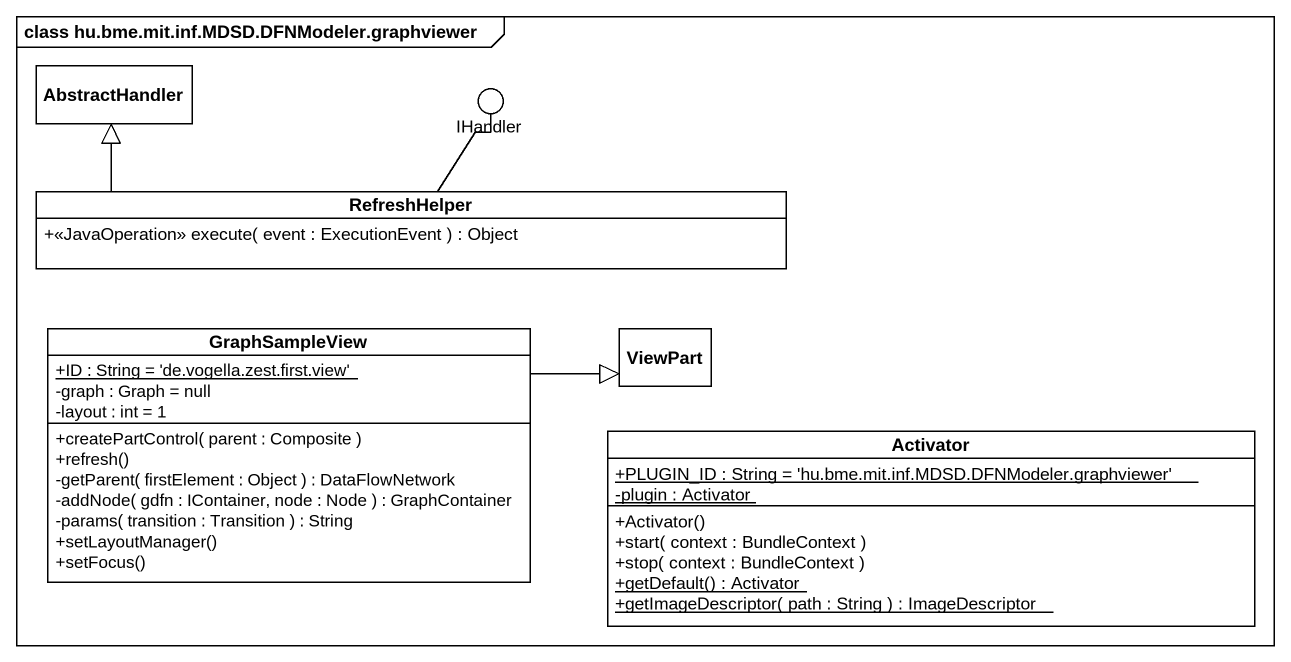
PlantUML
@startuml
mainframe class hu.bme.mit.inf.MDSD.DFNModeler.graphviewer
allowmixing
hide circle
hide empty members
skinparam classAttributeIconSize 0
class AbstractHandler
() IHandler
class RefreshHelper {
  +<<JavaOperation>> execute( event : ExecutionEvent ) : Object
}
class GraphSampleView {
  {static} +ID : String = 'de.vogella.zest.first.view'
  -graph : Graph = null
  -layout : int = 1
  +createPartControl( parent : Composite )
  +refresh()
  -getParent( firstElement : Object ) : DataFlowNetwork
  -addNode( gdfn : IContainer, node : Node ) : GraphContainer
  -params( transition : Transition ) : String
  +setLayoutManager()
  +setFocus()
}
class ViewPart
class Activator {
  {static} +PLUGIN_ID : String = 'hu.bme.mit.inf.MDSD.DFNModeler.graphviewer'
  {static} -plugin : Activator
  +Activator()
  +start( context : BundleContext )
  +stop( context : BundleContext )
  {static} +getDefault() : Activator
  {static} +getImageDescriptor( path : String ) : ImageDescriptor
}
RefreshHelper -left-|> AbstractHandler
RefreshHelper -up- IHandler
GraphSampleView -right-|> ViewPart
@enduml
